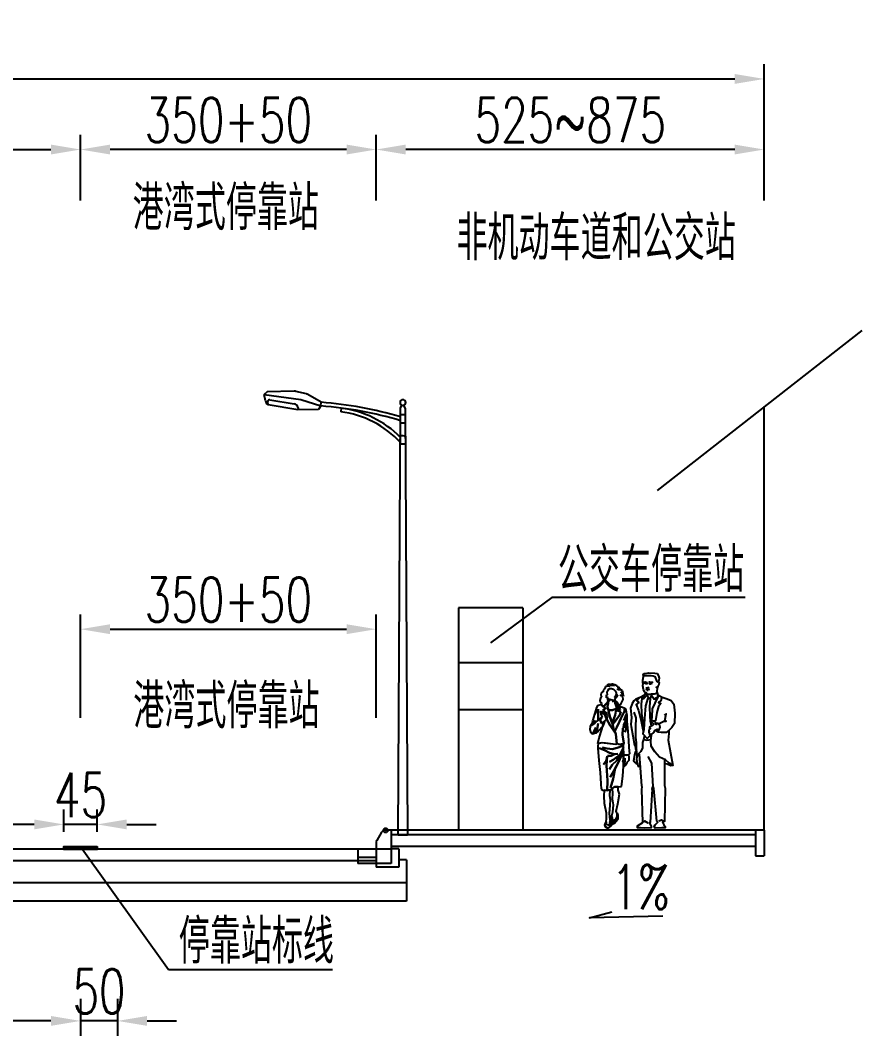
# Model space of a CAD drawing. Extents: x -941089 to 947074, y -2579987 to 8.
# Drawn here: x 2241.7 to 2298.7, y -224 to -155.2 of the extents above; entities that cross this region are included whole.
import ezdxf

# ---------------------------------------------------------------- set-up
doc = ezdxf.new("R2010")
doc.units = 0
doc.header["$LTSCALE"] = 5
doc.header["$PDMODE"] = 32
doc.header["$PDSIZE"] = 0.3
doc.layers.get('0').update_dxf_attribs({"linetype": 'CONTINUOUS'})
doc.layers.get('Defpoints').update_dxf_attribs({"linetype": 'CONTINUOUS'})
for name, color, linetype in [('PP-MAN', 7, 'CONTINUOUS'), ('尺寸', 2, 'CONTINUOUS'), ('尺寸标注', 7, 'CONTINUOUS'), ('文字', 7, 'CONTINUOUS'), ('灯杆', 4, 'CONTINUOUS'), ('道路结构', 7, 'CONTINUOUS'), ('钢筋', 1, 'CONTINUOUS')]:
    doc.layers.add(name, color=color, linetype=linetype)
doc.layers.add('标注', color=4, linetype='CONTINUOUS', lineweight=15)
doc.styles.get("Standard").update_dxf_attribs({"font": 'simplex1.shx', "width": 0.7, "bigfont": 'hztxt.shx'})
doc.dimstyles.new('比例1：200', dxfattribs={"dimtxt": 3, "dimasz": 2, "dimexe": 1, "dimexo": 1, "dimgap": 0.5, "dimtad": 1, "dimlfac": 20, "dimzin": 13, "dimdsep": 46, "dimtxsty": 'Standard', "dimcen": -0.09, "dimclrd": 256, "dimclre": 256, "dimclrt": 4, "dimaunit": 1, "dimadec": 0, "dimazin": 0, "dimtfac": 0.0005, "dimtix": 1, "dimtmove": 2, "dimatfit": 3, "dimfxl": 0, "dimtolj": 1, "dimtzin": 13, "dimarcsym": 0})

# ---------------------------------------------------------------- blocks, each defined once
blk = doc.blocks.new('高路灯')
at = {"layer": '灯杆'}
for p, q in [((5.525, 29.312), (6.421, 29.832)), ((6.526, 29.875), (7.238, 30.049)), ((9.379, 29.843), (6.897, 29.493)), ((7.342, 30.06), (9.171, 30.015)), ((9.171, 30.015), (9.379, 29.843)), ((9.292, 29.403), (9.379, 29.843)), ((-0.152, 28.91), (-0.314, 0)), ((-0.152, 28.91), (-0.062, 29.115)), ((0.152, 28.91), (0.062, 29.115)), ((0.314, 0), (0.152, 28.91)), ((4.177, 28.911), (4.207, 28.665)), ((5.525, 29.312), (5.525, 29.312)), ((5.544, 29.065), (5.525, 29.312)), ((6.897, 29.493), (5.544, 29.065)), ((5.544, 29.065), (5.715, 28.825)), ((7.091, 28.941), (7.103, 28.8)), ((7.103, 28.8), (9.117, 29.144)), ((8.998, 29.477), (7.362, 29.215)), ((9.117, 29.144), (9.134, 29.371)), ((9.117, 29.144), (9.146, 29.167)), ((-0.161, 28.451), (-0.163, 27.895)), ((0.163, 27.902), (0.161, 28.457)), ((5.715, 28.825), (7.103, 28.8)), ((-0.167, 27.026), (-0.17, 26.469)), ((0.17, 26.475), (0.167, 27.032)), ((-0.314, 0), (0.314, 0))]:
    blk.add_line(p, q, dxfattribs=at)
at = {"layer": '灯杆', "extrusion": (0, 0, -1)}
for centre, major_axis, start_param, end_param in [((6.62, 29.489), (0.28, 0.28), -1.311687, -1.025083), ((7.332, 29.663), (-0.28, 0.28), 0.545714, 0.809948), ((7.496, 3.515), (-25.871, 0), 1.283128, 1.494536), ((7.496, 3.515), (-25.624, 0), 1.280313, 1.494536), ((4.989, 22.184), (-4.791, 4.791), 6.27584, 6.948597), ((7.414, 28.893), (-0.231, 0.231), 5.64658, 6.908794), ((9.025, 29.371), (-0.0772, 0.0772), 0.543089, 2.354978), ((8.903, 29.48), (-0.28, 0.28), 2.550965, 3.265752), ((4.989, 22.184), (-4.616, 4.616), 6.236899, 6.948597)]:
    blk.add_ellipse(centre, major_axis=major_axis, ratio=1, start_param=start_param, end_param=end_param, dxfattribs=at)
at = {"layer": '灯杆'}
blk.add_ellipse((0, 29.297), major_axis=(0.136, 0.136), ratio=1, dxfattribs=at)
for centre, major_axis, start_param, end_param in [((0.008, 28.044), (-0.312, 0.312), -1.139078, -0.393376), ((0.008, 27.489), (-0.312, 0.312), -1.145315, -0.387039), ((0.007, 26.62), (0.312, 0.312), 0.414294, 1.192289), ((0.007, 26.065), (-0.312, 0.312), -1.162784, -0.372127)]:
    blk.add_ellipse(centre, major_axis=major_axis, ratio=1, start_param=start_param, end_param=end_param, dxfattribs=at)
blk = doc.blocks.new('*D67')
at = {"layer": 'Defpoints', "color": 0}
for p in [(2245.82, -163.99), (2189.57, -168.442), (2245.82, -168.44)]:
    blk.add_point(p, dxfattribs=at)
at = {"layer": '标注', "lineweight": -2}
for p, q in [((2189.57, -167.442), (2189.57, -162.99)), ((2245.82, -167.44), (2245.82, -162.99)), ((2191.57, -163.99), (2243.82, -163.99))]:
    blk.add_line(p, q, dxfattribs=at)
at = {"layer": '标注'}
for points in [[(2191.57, -163.657), (2191.57, -164.324), (2189.57, -163.99)], [(2243.82, -163.657), (2243.82, -164.324), (2245.82, -163.99)]]:
    blk.add_solid(points, dxfattribs=at)
at = {"layer": '标注', "color": 4, "insert": (2217.695, -161.99), "char_height": 3, "attachment_point": 5}
blk.add_mtext('\\A1;50+2x350+375=1175', dxfattribs=at)
blk = doc.blocks.new('*D68')
at = {"layer": 'Defpoints', "color": 0}
for p in [(2292.07, -159.211), (2067.07, -168.44), (2292.07, -168.44)]:
    blk.add_point(p, dxfattribs=at)
at = {"layer": '标注', "lineweight": -2}
for p, q in [((2067.07, -165.211), (2067.07, -158.211)), ((2292.07, -165.211), (2292.07, -158.211)), ((2069.07, -159.211), (2290.07, -159.211))]:
    blk.add_line(p, q, dxfattribs=at)
at = {"layer": '标注'}
for points in [[(2069.07, -158.878), (2069.07, -159.544), (2067.07, -159.211)], [(2290.07, -158.878), (2290.07, -159.544), (2292.07, -159.211)]]:
    blk.add_solid(points, dxfattribs=at)
at = {"layer": '标注', "color": 4, "insert": (2179.57, -157.211), "char_height": 3, "attachment_point": 5}
blk.add_mtext('\\A1;道路总宽', dxfattribs=at)
blk = doc.blocks.new('*D69')
at = {"layer": 'Defpoints', "color": 0}
for p in [(2265.82, -163.99), (2265.82, -168.44), (2292.07, -168.44)]:
    blk.add_point(p, dxfattribs=at)
at = {"layer": '标注', "lineweight": -2}
for p, q in [((2265.82, -167.44), (2265.82, -162.99)), ((2292.07, -167.44), (2292.07, -162.99)), ((2290.07, -163.99), (2267.82, -163.99))]:
    blk.add_line(p, q, dxfattribs=at)
at = {"layer": '标注'}
for points in [[(2267.82, -163.657), (2267.82, -164.324), (2265.82, -163.99)], [(2290.07, -163.657), (2290.07, -164.324), (2292.07, -163.99)]]:
    blk.add_solid(points, dxfattribs=at)
at = {"layer": '标注', "color": 4, "insert": (2278.945, -161.99), "char_height": 3, "attachment_point": 5}
blk.add_mtext('\\A1;525~875', dxfattribs=at)
blk = doc.blocks.new('*D70')
at = {"layer": 'Defpoints', "color": 0}
for p in [(2245.82, -163.99), (2245.82, -168.44), (2265.82, -168.44)]:
    blk.add_point(p, dxfattribs=at)
at = {"layer": '标注', "lineweight": -2}
for p, q in [((2245.82, -167.44), (2245.82, -162.99)), ((2265.82, -167.44), (2265.82, -162.99)), ((2263.82, -163.99), (2247.82, -163.99))]:
    blk.add_line(p, q, dxfattribs=at)
at = {"layer": '标注'}
for points in [[(2247.82, -163.657), (2247.82, -164.324), (2245.82, -163.99)], [(2263.82, -163.657), (2263.82, -164.324), (2265.82, -163.99)]]:
    blk.add_solid(points, dxfattribs=at)
at = {"layer": '标注', "color": 4, "insert": (2255.82, -161.99), "char_height": 3, "attachment_point": 5}
blk.add_mtext('\\A1;350+50', dxfattribs=at)
blk = doc.blocks.new('M_G98RBK')
at = {"linetype": 'Continuous'}
for p, q in [((-29, 1910), (-84, 1906)), ((-47, 1932), (-70, 1919)), ((-70, 1919), (-29, 1910)), ((-20, 1936), (-47, 1932)), ((-9, 1909), (-20, 1936)), ((-6, 1936), (-9, 1909)), ((23, 1936), (-6, 1936)), ((17, 1910), (23, 1936)), ((32, 1932), (17, 1910)), ((68, 1915), (32, 1932)), ((86, 1900), (68, 1915)), ((-143, 1823), (-148, 1790)), ((-148, 1790), (-134, 1771)), ((-114, 1845), (-143, 1823)), ((-97, 1881), (-116, 1863)), ((-116, 1863), (-114, 1845)), ((-84, 1906), (-97, 1881)), ((-73, 1794), (-59, 1794)), ((-73, 1753), (-73, 1794)), ((-65, 1828), (-52, 1855)), ((-59, 1794), (-65, 1828)), ((-52, 1855), (-38, 1877)), ((-38, 1877), (-4, 1877)), ((-4, 1877), (23, 1869)), ((23, 1869), (45, 1849)), ((37, 1759), (51, 1780)), ((51, 1780), (37, 1759)), ((45, 1849), (58, 1822)), ((58, 1822), (51, 1780)), ((51, 1780), (64, 1800)), ((77, 1794), (63, 1764)), ((64, 1800), (77, 1794)), ((72, 1895), (86, 1900)), ((90, 1897), (72, 1895)), ((78, 1860), (81, 1874)), ((118, 1863), (78, 1860)), ((81, 1874), (101, 1878)), ((110, 1869), (90, 1897)), ((101, 1878), (110, 1869)), ((110, 1782), (129, 1799)), ((133, 1790), (110, 1782)), ((141, 1849), (118, 1863)), ((123, 1817), (133, 1835)), ((150, 1817), (123, 1817)), ((129, 1799), (150, 1796)), ((133, 1835), (150, 1822)), ((147, 1767), (133, 1790)), ((150, 1822), (141, 1849)), ((156, 1776), (150, 1817)), ((150, 1796), (156, 1776)), ((-203, 1622), (-183, 1657)), ((-183, 1657), (-142, 1663)), ((-151, 1748), (-160, 1716)), ((-160, 1716), (-157, 1690)), ((-157, 1690), (-133, 1693)), ((-134, 1771), (-151, 1748)), ((-133, 1693), (-142, 1672)), ((-142, 1672), (-137, 1654)), ((-142, 1663), (-114, 1635)), ((-137, 1654), (-116, 1631)), ((-116, 1631), (-78, 1677)), ((-107, 1635), (-52, 1704)), ((-78, 1677), (-52, 1707)), ((-59, 1767), (-73, 1753)), ((-52, 1732), (-59, 1767)), ((-59, 1745), (37, 1718)), ((-52, 1707), (-59, 1745)), ((-59, 1643), (-52, 1677)), ((-52, 1677), (-59, 1635)), ((-59, 1602), (-59, 1643)), ((-24, 1712), (-52, 1732)), ((-52, 1732), (-24, 1712)), ((-52, 1677), (-52, 1732)), ((-52, 1704), (-52, 1677)), ((37, 1721), (5, 1704)), ((5, 1704), (37, 1718)), ((46, 1748), (37, 1721)), ((37, 1718), (49, 1670)), ((37, 1718), (37, 1718)), ((37, 1718), (58, 1704)), ((37, 1718), (37, 1718)), ((45, 1684), (37, 1718)), ((37, 1718), (64, 1698)), ((64, 1622), (45, 1684)), ((63, 1764), (46, 1748)), ((49, 1670), (63, 1634)), ((58, 1704), (72, 1677)), ((64, 1698), (92, 1643)), ((72, 1677), (92, 1643)), ((92, 1643), (119, 1677)), ((106, 1594), (92, 1643)), ((92, 1643), (106, 1594)), ((92, 1643), (141, 1629)), ((115, 1661), (133, 1695)), ((119, 1677), (115, 1661)), ((133, 1695), (152, 1730)), ((152, 1730), (147, 1767)), ((-258, 1443), (-230, 1533)), ((-230, 1533), (-203, 1622)), ((-197, 1602), (-230, 1533)), ((-230, 1533), (-197, 1602)), ((-183, 1602), (-183, 1498)), ((-183, 1492), (-183, 1602)), ((-148, 1574), (-142, 1574)), ((-142, 1525), (-148, 1574)), ((-142, 1574), (-120, 1539)), ((-134, 1512), (-142, 1525)), ((-128, 1492), (-134, 1512)), ((-120, 1547), (-114, 1574)), ((-101, 1553), (-120, 1547)), ((-120, 1539), (-101, 1553)), ((-114, 1635), (-87, 1608)), ((-114, 1602), (-87, 1608)), ((-87, 1608), (-114, 1602)), ((-107, 1567), (-114, 1602)), ((-114, 1602), (-107, 1580)), ((-114, 1574), (-101, 1574)), ((-87, 1608), (-107, 1635)), ((-107, 1580), (-73, 1470)), ((-73, 1470), (-107, 1567)), ((-107, 1567), (-101, 1553)), ((-101, 1553), (-107, 1567)), ((-101, 1574), (-87, 1560)), ((-87, 1560), (-79, 1560)), ((-79, 1560), (-73, 1547)), ((-59, 1505), (-79, 1464)), ((-73, 1547), (-65, 1533)), ((-65, 1533), (-59, 1525)), ((-59, 1525), (-65, 1512)), ((-65, 1512), (-59, 1505)), ((-59, 1635), (-52, 1602)), ((-24, 1588), (-59, 1602)), ((-24, 1484), (-52, 1602)), ((-52, 1602), (-52, 1602)), ((-52, 1602), (-24, 1588)), ((-52, 1602), (-24, 1492)), ((-24, 1588), (9, 1588)), ((3, 1588), (-24, 1588)), ((58, 1608), (3, 1588)), ((45, 1519), (3, 1415)), ((3, 1415), (45, 1519)), ((9, 1588), (55, 1608)), ((37, 1429), (106, 1525)), ((45, 1519), (58, 1588)), ((54, 1574), (45, 1519)), ((55, 1608), (54, 1574)), ((63, 1634), (58, 1608)), ((58, 1608), (64, 1629)), ((58, 1608), (58, 1608)), ((58, 1588), (58, 1608)), ((106, 1525), (58, 1457)), ((64, 1629), (86, 1574)), ((86, 1574), (64, 1622)), ((64, 1360), (133, 1505)), ((113, 1594), (86, 1580)), ((86, 1580), (113, 1594)), ((86, 1580), (119, 1567)), ((119, 1567), (86, 1580)), ((92, 1635), (113, 1594)), ((113, 1594), (92, 1635)), ((119, 1567), (106, 1525)), ((106, 1525), (119, 1567)), ((168, 1574), (119, 1478)), ((133, 1505), (168, 1574)), ((141, 1629), (174, 1615)), ((161, 1450), (196, 1533)), ((196, 1533), (161, 1450)), ((168, 1602), (168, 1574)), ((168, 1574), (168, 1602)), ((174, 1615), (188, 1594)), ((188, 1594), (196, 1533)), ((196, 1533), (202, 1519)), ((202, 1519), (202, 1478)), ((-293, 1327), (-285, 1368)), ((-285, 1368), (-272, 1402)), ((-272, 1402), (-224, 1450)), ((-272, 1382), (-230, 1415)), ((-230, 1415), (-272, 1382)), ((-224, 1450), (-266, 1409)), ((-266, 1409), (-258, 1443)), ((-230, 1415), (-183, 1457)), ((-189, 1450), (-230, 1415)), ((-183, 1409), (-197, 1333)), ((-197, 1333), (-183, 1409)), ((-142, 1484), (-189, 1450)), ((-183, 1498), (-183, 1457)), ((-183, 1457), (-183, 1492)), ((-183, 1457), (-142, 1484)), ((-120, 1374), (-183, 1305)), ((-156, 1450), (-142, 1484)), ((-142, 1484), (-156, 1450)), ((-156, 1450), (-142, 1484)), ((-134, 1415), (-156, 1450)), ((-156, 1450), (-134, 1415)), ((-134, 1409), (-156, 1450)), ((-142, 1484), (-128, 1492)), ((-142, 1484), (-142, 1484)), ((-134, 1415), (-101, 1437)), ((-114, 1429), (-134, 1415)), ((-120, 1423), (-134, 1409)), ((-107, 1409), (-134, 1409)), ((-134, 1409), (-107, 1409)), ((-134, 1327), (-120, 1374)), ((-93, 1443), (-120, 1423)), ((-107, 1409), (-120, 1374)), ((-120, 1374), (-107, 1409)), ((-93, 1443), (-114, 1429)), ((-107, 1409), (-93, 1443)), ((-101, 1437), (-107, 1409)), ((-79, 1464), (-93, 1443)), ((-24, 1382), (-73, 1470)), ((-73, 1470), (-24, 1382)), ((-24, 1492), (17, 1368)), ((3, 1415), (-24, 1484)), ((-24, 1382), (37, 1299)), ((37, 1299), (-24, 1382)), ((37, 1299), (-24, 1382)), ((-24, 1382), (37, 1299)), ((9, 1395), (3, 1415)), ((58, 1457), (9, 1395)), ((9, 1395), (37, 1429)), ((37, 1299), (9, 1395)), ((17, 1368), (37, 1299)), ((78, 1388), (37, 1299)), ((119, 1478), (78, 1388)), ((155, 1347), (161, 1395)), ((161, 1395), (155, 1347)), ((161, 1395), (202, 1478)), ((202, 1478), (161, 1395)), ((168, 1354), (196, 1402)), ((196, 1402), (168, 1354)), ((196, 1409), (202, 1437)), ((202, 1437), (196, 1402)), ((196, 1347), (196, 1409)), ((196, 1402), (196, 1347)), ((202, 1478), (202, 1437)), ((202, 1437), (216, 1305)), ((-279, 1285), (-293, 1327)), ((-266, 1264), (-279, 1285)), ((-244, 1299), (-266, 1264)), ((-266, 1264), (-244, 1299)), ((-217, 1278), (-266, 1264)), ((-217, 1354), (-244, 1299)), ((-244, 1299), (-217, 1354)), ((-197, 1333), (-217, 1278)), ((-217, 1278), (-197, 1333)), ((-183, 1305), (-217, 1278)), ((-169, 1217), (-134, 1327)), ((37, 1299), (64, 1360)), ((37, 1313), (51, 1264)), ((51, 1264), (37, 1313)), ((51, 1264), (64, 1134)), ((64, 1134), (51, 1264)), ((147, 1347), (141, 1258)), ((141, 1258), (147, 1347)), ((141, 1258), (161, 1148)), ((161, 1140), (141, 1258)), ((174, 1292), (196, 1347)), ((196, 1347), (174, 1292)), ((216, 1305), (223, 1182)), ((-189, 1140), (-169, 1217)), ((-175, 1140), (-189, 1140)), ((-183, 1140), (-189, 1099)), ((-189, 1099), (-189, 1079)), ((-142, 1148), (-183, 1140)), ((-183, 1140), (-183, 1140)), ((-120, 1148), (-175, 1140)), ((51, 1127), (-142, 1148)), ((51, 1127), (-120, 1148)), ((64, 1140), (51, 1127)), ((64, 1134), (51, 1127)), ((92, 1127), (64, 1140)), ((106, 1127), (64, 1134)), ((86, 1085), (155, 1113)), ((155, 1113), (86, 1085)), ((155, 1134), (92, 1127)), ((155, 1127), (106, 1127)), ((161, 1148), (155, 1127)), ((155, 1127), (161, 1140)), ((155, 1113), (155, 1134)), ((155, 1072), (155, 1127)), ((155, 1085), (155, 1113)), ((223, 1182), (229, 1085)), ((-189, 1079), (-175, 914)), ((-156, 1072), (-189, 1079)), ((-189, 1079), (-156, 1072)), ((-101, 1052), (-156, 1072)), ((-156, 1072), (-101, 1052)), ((-128, 1085), (-65, 1072)), ((-65, 1072), (-128, 1085)), ((-32, 1017), (-101, 1052)), ((-101, 1052), (-32, 1017)), ((-79, 907), (-65, 969)), ((-65, 969), (-79, 907)), ((-65, 969), (-73, 845)), ((-73, 845), (-65, 969)), ((-65, 1072), (9, 1065)), ((9, 1065), (-65, 1072)), ((-59, 975), (-10, 975)), ((-10, 975), (-59, 975)), ((37, 997), (-32, 1017)), ((-32, 1017), (45, 997)), ((-10, 975), (37, 997)), ((45, 997), (-10, 975)), ((9, 1065), (86, 1085)), ((86, 1085), (9, 1065)), ((17, 920), (72, 962)), ((72, 962), (17, 920)), ((78, 1003), (45, 997)), ((45, 997), (78, 1003)), ((64, 914), (119, 1010)), ((113, 997), (64, 914)), ((72, 962), (119, 1010)), ((119, 1010), (72, 962)), ((78, 873), (119, 962)), ((155, 1044), (106, 928)), ((155, 1085), (113, 997)), ((119, 1010), (155, 1085)), ((119, 962), (155, 1044)), ((155, 1044), (155, 1085)), ((161, 989), (155, 1072)), ((155, 989), (155, 1044)), ((155, 838), (155, 989)), ((161, 989), (196, 983)), ((196, 983), (161, 989)), ((161, 969), (161, 989)), ((161, 948), (161, 969)), ((196, 983), (223, 989)), ((223, 989), (196, 983)), ((237, 1003), (223, 989)), ((223, 989), (229, 955)), ((223, 989), (223, 989)), ((229, 1085), (237, 1003)), ((229, 955), (229, 914)), ((-175, 914), (-156, 749)), ((-114, 859), (-79, 907)), ((-79, 907), (-114, 859)), ((-73, 845), (-59, 639)), ((-59, 645), (-73, 845)), ((-32, 893), (17, 920)), ((17, 920), (-32, 893)), ((-32, 797), (3, 852)), ((3, 852), (-32, 797)), ((3, 852), (64, 914)), ((64, 914), (3, 852)), ((45, 810), (78, 873)), ((106, 928), (51, 818)), ((147, 893), (161, 948)), ((155, 879), (147, 893)), ((147, 700), (155, 838)), ((174, 893), (155, 879)), ((155, 845), (174, 887)), ((161, 832), (155, 845)), ((188, 852), (161, 832)), ((174, 942), (174, 893)), ((174, 887), (174, 942)), ((202, 887), (188, 852)), ((229, 914), (202, 887)), ((-156, 749), (-148, 598)), ((51, 818), (-24, 687)), ((-24, 687), (45, 804)), ((17, 667), (45, 810)), ((45, 804), (17, 667)), ((127, 563), (147, 700)), ((-148, 598), (-142, 529)), ((-65, 508), (-59, 645)), ((-59, 639), (-65, 508)), ((-18, 543), (17, 667)), ((17, 667), (-18, 543)), ((-10, 522), (37, 557)), ((37, 557), (3, 535)), ((86, 557), (37, 557)), ((37, 557), (86, 557)), ((86, 557), (127, 563)), ((86, 515), (86, 557)), ((-142, 529), (-120, 515)), ((-120, 515), (-65, 508)), ((-102, 512), (-110, 433)), ((-110, 433), (-105, 341)), ((-70, 508), (-102, 512)), ((-102, 512), (-102, 512)), ((-24, 518), (-70, 508)), ((-65, 508), (-10, 522)), ((-29, 444), (-24, 518)), ((-18, 384), (-29, 444)), ((3, 535), (9, 467)), ((3, 535), (3, 535)), ((9, 467), (3, 398)), ((78, 329), (100, 460)), ((100, 460), (86, 515)), ((-105, 341), (-78, 211)), ((-32, 201), (-24, 312)), ((-24, 312), (-18, 384)), ((3, 398), (17, 315)), ((17, 315), (9, 219)), ((58, 233), (78, 329)), ((-78, 211), (-75, 135)), ((-24, 115), (-32, 201)), ((9, 219), (-4, 164)), ((-4, 164), (3, 137)), ((3, 82), (-4, 164)), ((-4, 164), (3, 82)), ((3, 137), (9, 117)), ((78, 178), (58, 233)), ((58, 130), (72, 158)), ((72, 158), (72, 205)), ((72, 205), (72, 205)), ((72, 205), (78, 178)), ((78, 178), (78, 123)), ((78, 123), (78, 178)), ((-93, 48), (-79, 89)), ((-81, 86), (-93, 43)), ((-87, 20), (-93, 48)), ((-93, 43), (-91, 20)), ((-91, 20), (-53, 2)), ((-52, -1), (-87, 20)), ((-75, 135), (-81, 86)), ((-79, 89), (-79, 68)), ((-79, 68), (-73, 54)), ((-73, 54), (-52, 48)), ((-53, 2), (-15, 37)), ((-52, 48), (-32, 48)), ((-10, 34), (-52, -1)), ((-32, 48), (-24, 75)), ((-24, 123), (-24, 123)), ((-18, 103), (-24, 123)), ((-24, 123), (-18, 89)), ((-13, 69), (-24, 115)), ((-24, 75), (-18, 103)), ((-18, 89), (-10, 68)), ((-15, 37), (-13, 69)), ((-10, 68), (-10, 34)), ((37, 68), (3, 82)), ((3, 82), (37, 68)), ((9, 117), (37, 109)), ((37, 109), (58, 130)), ((78, 123), (37, 68)), ((37, 68), (78, 123))]:
    blk.add_line(p, q, dxfattribs=at)
blk.add_point((3, 82))
at = {"width": 0.8, "flags": 9}
for tag in ['XSIZE', 'YSIZE']:
    blk.add_attdef(tag, (0, 0), '', height=0.5, dxfattribs=at)
blk = doc.blocks.new('A$C72CE4FB1')
blk.add_blockref('M_G98RBK', (293, 1))
blk = doc.blocks.new('B11000')
at = {"layer": 'PP-MAN', "color": 0, "linetype": 'ByBlock'}
for p, q in [((-0.079, 1.661), (-0.074, 1.663)), ((-0.074, 1.663), (-0.068, 1.657)), ((-0.026, 1.656), (-0.022, 1.66)), ((-0.022, 1.66), (-0.014, 1.658))]:
    blk.add_line(p, q, dxfattribs=at)
for points in [[(-0.058, 1.539), (-0.065, 1.549), (-0.074, 1.551), (-0.084, 1.563), (-0.096, 1.587), (-0.106, 1.629), (-0.099, 1.658), (-0.104, 1.67), (-0.104, 1.697), (-0.097, 1.739), (-0.099, 1.76), (-0.086, 1.773), (-0.037, 1.781), (0.033, 1.777), (0.06, 1.77), (0.075, 1.744), (0.082, 1.717), (0.079, 1.694), (0.072, 1.681)], [(-0.095, 1.742), (-0.089, 1.748), (-0.051, 1.75), (-0.008, 1.749), (0.012, 1.745), (0.032, 1.737), (0.042, 1.717), (0.046, 1.698), (0.056, 1.689), (0.056, 1.681), (0.059, 1.679)], [(-0.098, 1.672), (-0.077, 1.677), (-0.056, 1.669)], [(-0.091, 1.664), (-0.07, 1.665), (-0.056, 1.66), (-0.059, 1.654), (-0.069, 1.655), (-0.087, 1.66)], [(-0.036, 1.668), (-0.024, 1.677), (0.005, 1.674), (0.009, 1.667)], [(0.001, 1.665), (-0.011, 1.666), (-0.026, 1.664), (-0.034, 1.66), (-0.029, 1.654), (-0.017, 1.653), (0.001, 1.66)], [(0.059, 1.671), (0.064, 1.678), (0.072, 1.681), (0.079, 1.674), (0.082, 1.665), (0.079, 1.648), (0.074, 1.635), (0.064, 1.624), (0.058, 1.616), (0.052, 1.613), (0.05, 1.619)], [(-0.087, 1.524), (-0.136, 1.496), (-0.183, 1.476), (-0.207, 1.458), (-0.227, 1.429), (-0.245, 1.373), (-0.234, 1.266), (-0.241, 1.189), (-0.239, 1.164), (-0.201, 0.949), (-0.192, 0.944), (-0.187, 0.906), (-0.181, 0.906), (-0.174, 0.906)], [(-0.096, 1.513), (-0.118, 1.487), (-0.125, 1.422), (-0.121, 1.313), (-0.098, 1.158)], [(-0.068, 1.545), (-0.076, 1.545), (-0.082, 1.54), (-0.096, 1.483), (-0.06, 1.52), (-0.045, 1.535), (-0.014, 1.534), (0.025, 1.476), (0.056, 1.496), (0.074, 1.508), (0.068, 1.526), (0.066, 1.547), (0.057, 1.546)], [(-0.074, 1.541), (-0.075, 1.538), (-0.054, 1.536)], [(-0.071, 1.588), (-0.056, 1.593), (-0.047, 1.592), (-0.028, 1.589)], [(-0.065, 1.614), (-0.062, 1.609), (-0.042, 1.61), (-0.032, 1.615)], [(-0.058, 1.582), (-0.042, 1.581)], [(-0.055, 1.52), (-0.041, 1.49), (-0.035, 1.484), (-0.018, 1.491), (-0.007, 1.517)], [(0.052, 1.546), (0.056, 1.541), (0.026, 1.536), (-0.009, 1.536)], [(0.075, 1.522), (0.115, 1.5), (0.173, 1.48), (0.22, 1.464), (0.249, 1.42), (0.262, 1.318), (0.258, 1.2), (0.229, 1.153), (0.191, 1.12), (0.162, 1.097), (0.104, 1.097), (0.071, 1.1), (0.046, 1.113)], [(0.068, 1.626), (0.058, 1.603), (0.055, 1.567), (0.053, 1.546)], [(-0.145, 1.491), (-0.174, 1.458), (-0.149, 1.44), (-0.181, 1.418), (-0.156, 1.349), (-0.123, 1.226), (-0.103, 1.131), (-0.098, 1.109)], [(-0.049, 1.489), (-0.076, 1.402), (-0.087, 1.258), (-0.094, 1.131), (-0.103, 1.08), (-0.054, 1.029), (-0.018, 1.066)], [(-0.022, 1.482), (-0.029, 1.395), (-0.023, 1.28), (-0.022, 1.229), (-0.01, 1.177)], [(0.071, 1.511), (0.033, 1.433), (0.004, 1.367), (-0.003, 1.28), (-0.005, 1.233)], [(0.109, 1.493), (0.102, 1.456), (0.073, 1.44), (0.1, 1.429), (0.073, 1.395), (0.055, 1.324), (0.04, 1.229)], [(-0.17, 0.822), (-0.178, 0.908), (-0.178, 0.977), (-0.185, 1.044), (-0.185, 1.1), (-0.185, 1.16), (-0.181, 1.262), (-0.203, 1.329)], [(0.053, 1.2), (0.089, 1.204), (0.135, 1.226), (0.162, 1.226), (0.147, 1.231), (0.164, 1.309), (0.14, 1.293)], [(0.058, 1.188), (0.049, 1.189), (0.04, 1.211), (0.027, 1.224), (0.016, 1.224), (-0.002, 1.228), (-0.007, 1.219), (-0.003, 1.209), (0.011, 1.203), (0.02, 1.192), (0.005, 1.175), (-0.027, 1.156), (-0.03, 1.142), (-0.017, 1.14), (-0.036, 1.121), (-0.035, 1.113), (-0.028, 1.108), (-0.035, 1.098), (-0.027, 1.09), (-0.03, 1.076), (-0.023, 1.067), (-0.007, 1.073), (0.021, 1.095), (0.038, 1.121), (0.058, 1.135), (0.078, 1.13)], [(0.064, 1.115), (0.084, 1.126), (0.093, 1.158), (0.086, 1.186), (0.066, 1.198), (0.053, 1.2)], [(-0.087, 1.062), (-0.098, 1.015), (-0.107, 0.982), (-0.107, 0.92), (-0.129, 0.877), (-0.154, 0.851), (-0.172, 0.817), (-0.176, 0.788), (-0.165, 0.737), (-0.158, 0.708), (-0.134, 0.717)], [(0.231, 0.724), (0.198, 0.746), (0.153, 0.784), (0.086, 0.813), (0.033, 0.875), (-0.009, 0.94), (-0.012, 1), (-0.007, 1.064)], [(0.193, 1.115), (0.191, 1.086), (0.187, 1.009), (0.24, 0.717), (0.215, 0.715), (0.175, 0.735), (0.144, 0.742)], [(-0.094, 1.017), (-0.058, 1.009), (-0.014, 1.015)], [(-0.179, 0.903), (-0.193, 0.871), (-0.201, 0.837), (-0.21, 0.771), (-0.202, 0.769), (-0.197, 0.755), (-0.188, 0.754), (-0.185, 0.743), (-0.169, 0.738)], [(0.007, 0.473), (-0.003, 0.447), (0.002, 0.445), (-0.019, 0.065), (-0.029, 0.063), (-0.008, 0.021), (-0.008, 0.005), (-0.084, 0), (-0.133, 0.003), (-0.164, 0.003), (-0.164, 0.026), (-0.105, 0.065), (-0.118, 0.447), (-0.112, 0.471), (-0.118, 0.484), (-0.141, 0.848)], [(0.143, 0.791), (0.143, 0.489), (0.15, 0.46), (0.145, 0.076), (0.119, 0.068), (0.135, 0.037), (0.15, 0.021), (0.15, 0.005), (0.111, 0.003), (0.036, 0), (0.026, 0.021), (0.036, 0.039), (0.067, 0.068), (0.057, 0.081), (0.02, 0.453), (0.013, 0.479), (-0.003, 0.744), (-0.045, 0.822)], [(-0.089, 0.07), (-0.084, 0.083), (-0.047, 0.06), (-0.042, 0.06)], [(0.078, 0.086), (0.109, 0.096), (0.135, 0.081)]]:
    blk.add_lwpolyline(points, dxfattribs=at)
blk = doc.blocks.new('*D100')
at = {"layer": 'Defpoints', "color": 0}
for p in [(2245.82, -220.479), (2248.32, -220.479), (2245.82, -222.979)]:
    blk.add_point(p, dxfattribs=at)
at = {"layer": '标注', "lineweight": -2}
for p, q in [((2245.82, -221.479), (2245.82, -223.979)), ((2248.32, -221.479), (2248.32, -223.979)), ((2243.82, -222.979), (2241.82, -222.979)), ((2248.32, -222.979), (2245.82, -222.979)), ((2250.32, -222.979), (2252.32, -222.979))]:
    blk.add_line(p, q, dxfattribs=at)
at = {"layer": '标注'}
for points in [[(2243.82, -222.646), (2243.82, -223.312), (2245.82, -222.979)], [(2250.32, -222.646), (2250.32, -223.312), (2248.32, -222.979)]]:
    blk.add_solid(points, dxfattribs=at)
at = {"layer": '标注', "color": 4, "insert": (2247.07, -220.979), "char_height": 3, "attachment_point": 5}
blk.add_mtext('\\A1;50', dxfattribs=at)
blk = doc.blocks.new('*D101')
at = {"layer": 'Defpoints', "color": 0}
for p in [(2227.07, -220.479), (2245.82, -220.479), (2227.07, -222.979)]:
    blk.add_point(p, dxfattribs=at)
at = {"layer": '标注', "lineweight": -2}
for p, q in [((2227.07, -221.479), (2227.07, -223.979)), ((2245.82, -221.479), (2245.82, -223.979)), ((2243.82, -222.979), (2229.07, -222.979))]:
    blk.add_line(p, q, dxfattribs=at)
at = {"layer": '标注'}
for points in [[(2229.07, -222.646), (2229.07, -223.312), (2227.07, -222.979)], [(2243.82, -222.646), (2243.82, -223.312), (2245.82, -222.979)]]:
    blk.add_solid(points, dxfattribs=at)
at = {"layer": '标注', "color": 4, "insert": (2236.445, -220.979), "char_height": 3, "attachment_point": 5}
blk.add_mtext('\\A1;375', dxfattribs=at)
blk = doc.blocks.new('*D105')
at = {"layer": 'Defpoints', "color": 0}
for p in [(2244.695, -209.676), (2244.695, -211.183), (2246.945, -211.183)]:
    blk.add_point(p, dxfattribs=at)
at = {"layer": '标注', "lineweight": -2}
for p, q in [((2244.695, -210.183), (2244.695, -208.676)), ((2246.945, -210.183), (2246.945, -208.676)), ((2242.695, -209.676), (2240.695, -209.676)), ((2246.945, -209.676), (2244.695, -209.676)), ((2248.945, -209.676), (2250.945, -209.676))]:
    blk.add_line(p, q, dxfattribs=at)
at = {"layer": '标注'}
for points in [[(2242.695, -209.342), (2242.695, -210.009), (2244.695, -209.676)], [(2248.945, -209.342), (2248.945, -210.009), (2246.945, -209.676)]]:
    blk.add_solid(points, dxfattribs=at)
at = {"layer": '标注', "color": 4, "insert": (2245.82, -207.676), "char_height": 3, "attachment_point": 5}
blk.add_mtext('\\A1;45', dxfattribs=at)
blk = doc.blocks.new('*D110')
at = {"layer": 'Defpoints', "color": 0}
for p in [(2265.82, -196.462), (2245.82, -211.183), (2265.82, -211.327)]:
    blk.add_point(p, dxfattribs=at)
at = {"layer": '标注', "lineweight": -2}
for p, q in [((2245.82, -202.462), (2245.82, -195.462)), ((2265.82, -202.462), (2265.82, -195.462)), ((2247.82, -196.462), (2263.82, -196.462))]:
    blk.add_line(p, q, dxfattribs=at)
at = {"layer": '标注'}
for points in [[(2247.82, -196.129), (2247.82, -196.795), (2245.82, -196.462)], [(2263.82, -196.129), (2263.82, -196.795), (2265.82, -196.462)]]:
    blk.add_solid(points, dxfattribs=at)
at = {"layer": '标注', "color": 4, "insert": (2255.82, -194.462), "char_height": 3, "attachment_point": 5}
blk.add_mtext('\\A1;350+50', dxfattribs=at)

msp = doc.modelspace()

# ---------------------------------------------------------------- hatches: boundary and pattern name
at = {"layer": '尺寸标注'}
h = msp.add_hatch(dxfattribs=at)
h.set_pattern_fill('ANSI31', color=256, scale=0.01, style=0)
h.set_pattern_definition([(135, (4358.9958, -109.701927), (0.0224506403, 0.0224506403), [])])
h.paths.add_polyline_path([(2246.94519, -211.18251), (2246.94519, -211.37218), (2244.69519, -211.37218), (2244.69519, -211.18251)])

# ---------------------------------------------------------------- linework, layer by layer
for p, q in [((2298.65752, -176.22956), (2284.81629, -187.06766)), ((2292.07019, -210.07676), (2292.07019, -181.38764)), ((2292.07019, -210.07676), (2292.07019, -181.43306)), ((2266.17405, -210.20335), (2265.85277, -210.76936)), ((2266.84296, -210.07676), (2266.39146, -210.07676)), ((2266.84296, -210.07676), (2266.84296, -212.32676)), ((2292.07019, -210.07676), (2266.84296, -210.07676)), ((2265.82019, -210.89277), (2265.82019, -212.57676)), ((2291.47019, -210.37676), (2266.84296, -210.37676)), ((2229.57019, -211.32676), (2266.84296, -211.32676)), ((2264.57019, -211.32676), (2264.57019, -211.52676)), ((2264.57019, -211.32676), (2264.57019, -211.92676)), ((2264.57019, -211.52676), (2264.57019, -211.72676)), ((2265.82019, -211.32676), (2265.82019, -212.57676)), ((2291.47019, -211.17676), (2266.84296, -211.17676)), ((2267.362, -211.32676), (2266.84296, -211.32676)), ((2267.362, -211.32676), (2266.84296, -211.32676)), ((2267.362, -211.32676), (2267.362, -212.57676)), ((2189.57019, -212.12676), (2265.82019, -212.12676)), ((2264.57019, -211.72676), (2264.57019, -212.32676)), ((2265.82019, -211.92676), (2264.57019, -211.92676)), ((2265.82019, -212.32676), (2264.57019, -212.32676)), ((2266.84296, -212.32676), (2265.82019, -212.32676)), ((2267.862, -212.07676), (2267.362, -212.07676)), ((2267.862, -212.07676), (2267.862, -213.62676)), ((2267.862, -212.07676), (2267.862, -213.62676)), ((2267.362, -212.57676), (2265.82019, -212.57676)), ((2267.862, -213.62676), (2227.90942, -213.62676)), ((2267.862, -213.62676), (2267.862, -214.87676)), ((2267.862, -214.87676), (2227.90942, -214.87676))]:
    msp.add_line(p, q)
for centre, start, end in [((2266.39146, -210.32676), 90, 150.4200381), ((2266.07019, -210.89277), 150.4200381, 180)]:
    msp.add_arc(centre, 0.25, start, end)
msp.add_point((2266.46688, -210.07676))
at = {"layer": '尺寸', "linetype": 'Continuous'}
for p, q in [((2277.70123, -194.31134), (2273.56228, -197.39203)), ((2290.77368, -194.31134), (2277.70123, -194.31134)), ((2245.82019, -211.18251), (2251.77062, -219.48891)), ((2251.77062, -219.48891), (2262.85546, -219.48891))]:
    msp.add_line(p, q, dxfattribs=at)
at = {"layer": '尺寸标注'}
msp.add_lwpolyline([(2246.94519, -211.18251), (2246.94519, -211.37218), (2244.69519, -211.37218), (2244.69519, -211.18251), (2246.94519, -211.18251)], dxfattribs=at)
at = {"layer": '文字'}
msp.add_lwpolyline([(2285.20356, -215.89128), (2280.23835, -215.99058), (2281.75415, -215.60138)], dxfattribs=at)
at = {"layer": '道路结构'}
for p, q in [((2291.47019, -210.07676), (2291.47019, -211.81271)), ((2292.07019, -210.07676), (2292.07019, -211.81271)), ((2291.47019, -211.81271), (2292.07019, -211.81271))]:
    msp.add_line(p, q, dxfattribs=at)
at = {"layer": '钢筋', "linetype": 'Continuous'}
for p, q in [((2275.73644, -195.0171), (2271.38811, -195.0171)), ((2271.38811, -195.0171), (2271.38811, -210.07676)), ((2275.73644, -195.0171), (2275.73644, -210.0711)), ((2275.73644, -198.73246), (2271.38811, -198.73246)), ((2275.73644, -201.91689), (2271.38811, -201.91689))]:
    msp.add_line(p, q, dxfattribs=at)

# ---------------------------------------------------------------- block references
for name, p, xscale, yscale, zscale in [('B11000', (2284.4739, -209.93169), 5.910619607304398, 5.910619607303943, 5.910619607304046), ('A$C72CE4FB1', (2280.28595, -209.95086), 0.005039999983182497, 0.005040000019562285, 0.005040000000000003)]:
    msp.add_blockref(name, p, dxfattribs=dict(xscale=xscale, yscale=yscale, zscale=zscale))
at = {"layer": '尺寸标注', "xscale": -1}
msp.add_blockref('高路灯', (2267.6243, -210.4136), dxfattribs=at)

# ---------------------------------------------------------------- texts
at = {"layer": '文字', "width": 0.7}
for s, p in [('港湾式停靠站', (2249.34964, -169.44384)), ('非机动车道和公交站', (2271.24688, -171.48104)), ('公交车停靠站', (2278.10855, -193.93845)), ('港湾式停靠站', (2249.39018, -203.17438)), ('1%', (2281.72619, -215.42053)), ('停靠站标线', (2252.46353, -219.09776))]:
    msp.add_text(s, height=3, dxfattribs=at).set_placement(p)

# ---------------------------------------------------------------- dimensions: what is measured, and where the dimension line sits
at = {"layer": '标注'}
for base, p1, p2, text, picture, middle in [((2292.07019, -159.21092), (2067.07019, -168.4404), (2292.07019, -168.4404), '道路总宽', '*D68', (2179.57019, -157.21092)), ((2245.82019, -163.99037), (2189.57019, -168.44193), (2245.82019, -168.4404), '50+2x350+375=1175', '*D67', (2217.69519, -161.99037)), ((2265.82019, -196.46217), (2245.82019, -211.18251), (2265.82019, -211.32676), '350+50', '*D110', (2255.82019, -194.46217))]:
    dim = msp.add_linear_dim(base=base, p1=p1, p2=p2, text=text, dimstyle='比例1：200', dxfattribs=at)
    dim.commit()
    dim.dimension.update_dxf_attribs({"geometry": picture, "text_midpoint": middle})
for base, p1, p2, text, picture, middle in [((2245.82019, -163.99037), (2265.82019, -168.4404), (2245.82019, -168.4404), '350+50', '*D70', (2255.82019, -161.99037)), ((2265.82019, -163.99037), (2292.07019, -168.4404), (2265.82019, -168.4404), '525~875', '*D69', (2278.94519, -161.99037))]:
    dim = msp.add_linear_dim(base=base, p1=p1, p2=p2, angle=180, text=text, dimstyle='比例1：200', dxfattribs=at)
    dim.commit()
    dim.dimension.update_dxf_attribs({"geometry": picture, "text_midpoint": middle})
for base, p1, p2, picture, middle in [((2244.69519, -209.67556), (2246.94519, -211.18251), (2244.69519, -211.18251), '*D105', (2245.82019, -207.67556)), ((2227.07019, -222.97887), (2245.82019, -220.47887), (2227.07019, -220.47887), '*D101', (2236.44519, -220.97887)), ((2245.82019, -222.97887), (2248.32019, -220.47887), (2245.82019, -220.47887), '*D100', (2247.07019, -220.97887))]:
    dim = msp.add_linear_dim(base=base, p1=p1, p2=p2, angle=180, dimstyle='比例1：200', dxfattribs=at)
    dim.commit()
    dim.dimension.update_dxf_attribs({"geometry": picture, "text_midpoint": middle})

doc.saveas('drawing.dxf')
